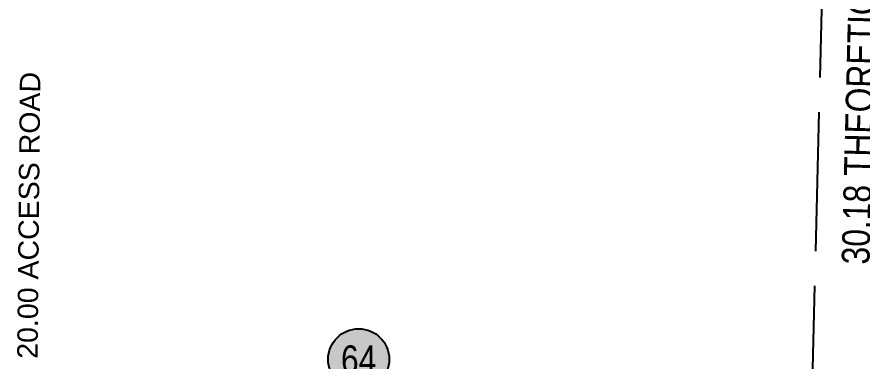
# Model space of a CAD drawing. Extents: x 380192 to 391966, y 6058532 to 6064394.
# Drawn here: x 386506.6 to 386810.9, y 6059754.4 to 6059878.3 of the extents above; entities that cross this region are included whole.
import ezdxf
from ezdxf.enums import TextEntityAlignment as Align

# ---------------------------------------------------------------- set-up
doc = ezdxf.new("R2010")
doc.units = 0
doc.header["$LTSCALE"] = 5
doc.linetypes.add('foc-UNSURVEYED', pattern=[12.5, 10, -2.5])
for name, color, linetype in [('AS-UNDERLAY-H', 141, 'Continuous'), ('CG-NOTES', 7, 'Continuous'), ('L-USEC', 7, 'foc-UNSURVEYED')]:
    doc.layers.add(name, color=color, linetype=linetype)
doc.layers.add('C-AR-T', color=13, linetype='Continuous', lineweight=9)
doc.styles.add('80L', font='ARIALN.TTF', dxfattribs={"height": 10})
doc.styles.add('A60', font='arial.ttf', dxfattribs={"height": 7.35})

# ---------------------------------------------------------------- blocks, each defined once
blk = doc.blocks.new('*U421')
at = {"layer": 'AS-UNDERLAY-H'}
h = blk.add_hatch(color=256, dxfattribs=at)
h.dxf.hatch_style = 1
edge = h.paths.add_edge_path()
edge.add_arc((0, 0), 11, 0, 360)
at = {"layer": 'CG-NOTES', "color": 182}
blk.add_circle((0, 0), 11, dxfattribs=at)
at = {"color": 182, "style": '80L'}
blk.add_attdef('#', text='', height=10, dxfattribs=at).set_placement((0, 0), align=Align.MIDDLE_CENTER)

msp = doc.modelspace()

# ---------------------------------------------------------------- linework, layer by layer
at = {"layer": 'L-USEC'}
msp.add_line((386783.27, 6059356.66), (386803.41, 6060160.68), dxfattribs=at)

# ---------------------------------------------------------------- block references
at = {"layer": 'CG-NOTES', "xscale": 1.000775450743923, "yscale": 1.000775450743923, "zscale": 1.000775450743923}
msp.add_blockref('*U421', (386629.64, 6059755.05, 939.59), dxfattribs=at).add_auto_attribs({'#': '64'})

# ---------------------------------------------------------------- texts
at = {"layer": 'C-AR-T', "style": 'A60'}
msp.add_text('20.00 ACCESS ROAD', height=7.35, rotation=89.4461, dxfattribs=at).set_placement((386510.34, 6059755.25), align=Align.MIDDLE_LEFT)

# ---------------------------------------------------------------- next in the draw order: texts
at = {"layer": 'L-USEC', "insert": (386803.53, 6059789.08), "char_height": 9.9961, "attachment_point": 1, "rotation": 88.5457, "style": '80L', "bg_fill": 3, "box_fill_scale": 1.5, "bg_fill_color": 256, "bg_fill_transparency": 0}
msp.add_mtext_dynamic_manual_height_columns('\\pi0.28181;30.18 THEORETICAL GOVERNMENT ROAD ALLOAWANCE', width=315.7123, gutter_width=49.98, heights=[0], dxfattribs=at)

doc.saveas('drawing.dxf')
